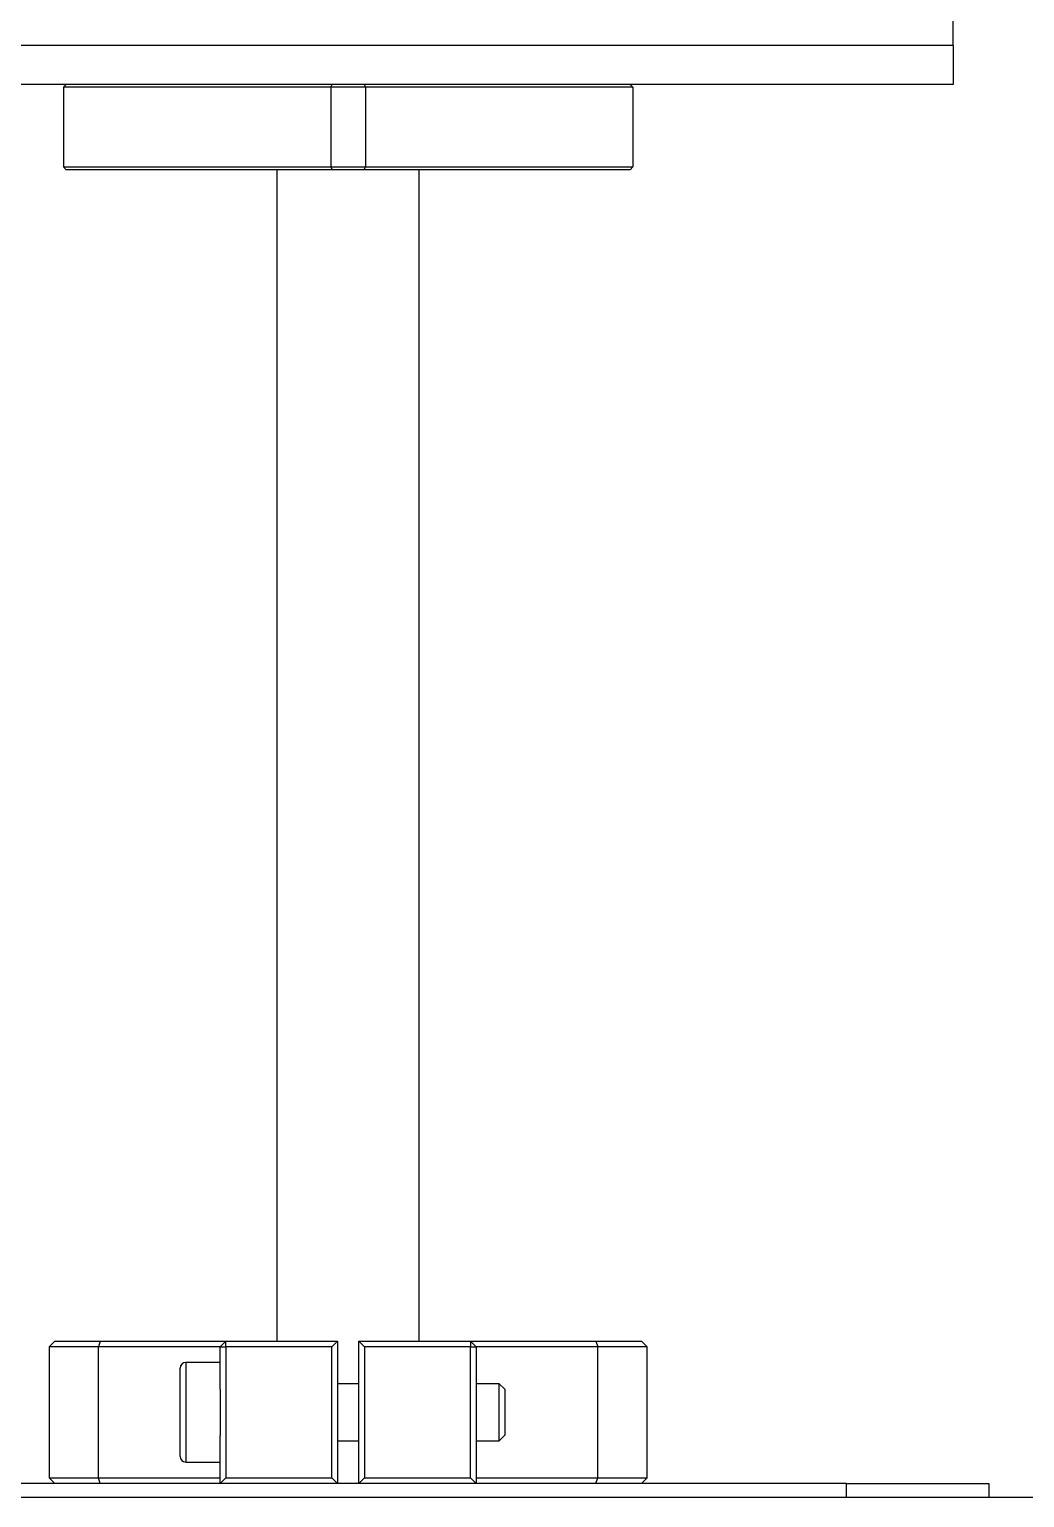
# Model space of a CAD drawing. Header units: millimetres. Extents: x 15 to 1184, y 5 to 1288.
# Drawn here: x 403.8 to 450.4, y 452.4 to 521.2 of the extents above; entities that cross this region are included whole.
import ezdxf

# ---------------------------------------------------------------- set-up
doc = ezdxf.new("R2010")
doc.units = ezdxf.units.MM

msp = doc.modelspace()

# ---------------------------------------------------------------- linework, layer by layer
at = {"color": 7, "linetype": 'Continuous', "lineweight": 25}
for p, q in [((447.042, 520.426), (447.042, 521.935)), ((447.042, 520.426), (300.375, 520.426)), ((447.042, 520.426), (447.042, 518.601)), ((447.042, 518.601), (300.375, 518.601)), ((405.375, 518.468), (405.509, 518.601)), ((417.9, 518.468), (405.375, 518.468)), ((405.375, 518.468), (405.375, 514.735)), ((417.9, 518.468), (417.955, 518.601)), ((417.9, 518.468), (417.9, 514.735)), ((419.517, 518.468), (417.9, 518.468)), ((419.462, 518.601), (419.517, 518.468)), ((432.042, 518.468), (419.517, 518.468)), ((419.517, 518.468), (419.517, 514.735)), ((431.909, 518.601), (432.042, 518.468)), ((432.042, 518.468), (432.042, 514.735)), ((405.375, 514.735), (417.9, 514.735)), ((405.375, 514.735), (405.509, 514.601)), ((417.955, 514.601), (405.509, 514.601)), ((415.375, 514.601), (415.375, 459.755)), ((417.9, 514.735), (417.955, 514.601)), ((417.9, 514.735), (419.517, 514.735)), ((419.462, 514.601), (417.955, 514.601)), ((419.462, 514.601), (419.517, 514.735)), ((431.909, 514.601), (419.462, 514.601)), ((419.517, 514.735), (432.042, 514.735)), ((422.042, 459.755), (422.042, 514.601)), ((431.909, 514.601), (432.042, 514.735)), ((404.975, 459.755), (404.709, 459.488)), ((404.709, 459.488), (404.709, 453.355)), ((407.023, 459.488), (404.709, 459.488)), ((404.975, 459.755), (407.104, 459.755)), ((407.104, 459.755), (407.023, 459.488)), ((412.709, 459.488), (407.023, 459.488)), ((407.023, 453.355), (407.023, 459.488)), ((407.104, 459.755), (412.975, 459.755)), ((412.709, 459.488), (412.975, 459.755)), ((412.709, 457.505), (412.709, 459.488)), ((412.709, 459.488), (412.975, 459.488)), ((412.975, 459.488), (412.975, 459.755)), ((412.975, 459.755), (418.209, 459.755)), ((412.975, 459.488), (412.975, 453.355)), ((417.942, 459.488), (412.975, 459.488)), ((417.942, 459.488), (418.209, 459.755)), ((417.942, 453.355), (417.942, 459.488)), ((418.209, 459.755), (418.209, 453.088)), ((419.209, 459.755), (424.442, 459.755)), ((419.209, 459.755), (419.475, 459.488)), ((419.209, 453.088), (419.209, 459.755)), ((424.442, 459.488), (419.475, 459.488)), ((419.475, 459.488), (419.475, 453.355)), ((424.442, 459.755), (424.442, 459.488)), ((424.442, 459.755), (424.709, 459.488)), ((424.442, 459.755), (430.313, 459.755)), ((424.442, 459.488), (424.709, 459.488)), ((424.442, 453.355), (424.442, 459.488)), ((424.709, 459.488), (424.709, 453.088)), ((430.395, 459.488), (424.709, 459.488)), ((430.313, 459.755), (430.395, 459.488)), ((430.313, 459.755), (432.442, 459.755)), ((430.395, 453.355), (430.395, 459.488)), ((432.709, 459.488), (430.395, 459.488)), ((432.709, 459.488), (432.442, 459.755)), ((432.709, 453.355), (432.709, 459.488)), ((412.709, 458.755), (411.109, 458.755)), ((410.842, 456.422), (410.842, 458.488)), ((412.709, 457.505), (412.709, 455.338)), ((419.209, 457.755), (418.209, 457.755)), ((425.782, 457.755), (424.709, 457.755)), ((426.042, 457.495), (425.782, 457.755)), ((425.782, 455.088), (425.782, 457.755)), ((426.042, 457.495), (426.042, 455.348)), ((410.842, 454.355), (410.842, 456.422)), ((412.709, 453.088), (412.709, 455.338)), ((425.782, 455.088), (426.042, 455.348)), ((418.209, 455.088), (419.209, 455.088)), ((424.709, 455.088), (425.782, 455.088)), ((411.109, 454.088), (412.709, 454.088)), ((404.709, 453.355), (404.975, 453.088)), ((404.709, 453.355), (407.023, 453.355)), ((407.023, 453.355), (412.709, 453.355)), ((407.104, 453.088), (407.023, 453.355)), ((412.709, 453.088), (412.975, 453.355)), ((412.975, 453.355), (417.942, 453.355)), ((418.209, 453.088), (417.942, 453.355)), ((419.209, 453.088), (419.475, 453.355)), ((419.475, 453.355), (424.442, 453.355)), ((424.442, 453.355), (424.709, 453.088)), ((424.709, 453.355), (430.395, 453.355)), ((430.313, 453.088), (430.395, 453.355)), ((430.395, 453.355), (432.709, 453.355)), ((432.442, 453.088), (432.709, 453.355)), ((442.042, 453.088), (305.375, 453.088)), ((442.042, 452.422), (442.042, 453.088)), ((442.042, 453.088), (448.709, 453.088)), ((448.709, 453.088), (448.709, 452.422)), ((511.709, 452.422), (235.709, 452.422))]:
    msp.add_line(p, q, dxfattribs=at)
at = {"color": 8, "linetype": 'Continuous', "lineweight": 25}
for p, q in [((411.109, 458.755), (411.109, 456.422)), ((411.109, 456.422), (411.109, 454.088))]:
    msp.add_line(p, q, dxfattribs=at)
at = {"color": 7, "linetype": 'Continuous', "lineweight": 25}
for centre, start, end in [((411.109, 458.488), 90, 180), ((411.109, 454.355), 180, 270)]:
    msp.add_arc(centre, 0.267, start, end, dxfattribs=at)

doc.saveas('drawing.dxf')
